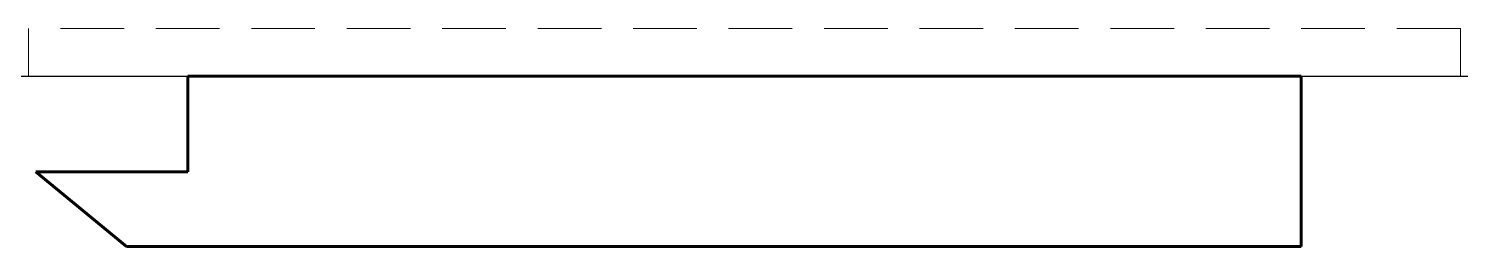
# Model space of a CAD drawing. Header units: millimetres. Extents: x -45 to 45, y -10.7 to 3.
import ezdxf

# ---------------------------------------------------------------- set-up
doc = ezdxf.new("R2010")
doc.units = ezdxf.units.MM
doc.linetypes.add('K5LT_BASIC', pattern=[0])
doc.linetypes.add('K5LT_DASHED', pattern=[6, 4, -2])

# ---------------------------------------------------------------- blocks, each defined once
blk = doc.blocks.new('U0')
at = {"color": 7, "linetype": 'K5LT_DASHED', "lineweight": 18}
for p, q in [((44.968, 3), (-45.032, 3)), ((-45.032, 3), (-45.032, 0)), ((44.968, 0), (44.968, 3)), ((-45.032, 0), (44.968, 0))]:
    blk.add_line(p, q, dxfattribs=at)

msp = doc.modelspace()

# ---------------------------------------------------------------- linework, layer by layer
at = {"color": 150, "linetype": 'K5LT_BASIC', "lineweight": 60, "true_color": 0x0080ff}
for p, q in [((-35.032, -6), (-35.032, 0)), ((34.968, 0), (-35.032, 0)), ((34.968, 0), (34.968, -10.699)), ((-38.887, -10.699), (-44.583, -6)), ((-44.583, -6), (-35.032, -6)), ((34.968, -10.699), (-38.887, -10.699))]:
    msp.add_line(p, q, dxfattribs=at)
at = {"color": 232, "true_color": 0xc52b79}
msp.add_xline((0, 0), (1, 0), dxfattribs=at)

# ---------------------------------------------------------------- block references
msp.add_blockref('U0', (0, 0))

doc.saveas('drawing.dxf')
